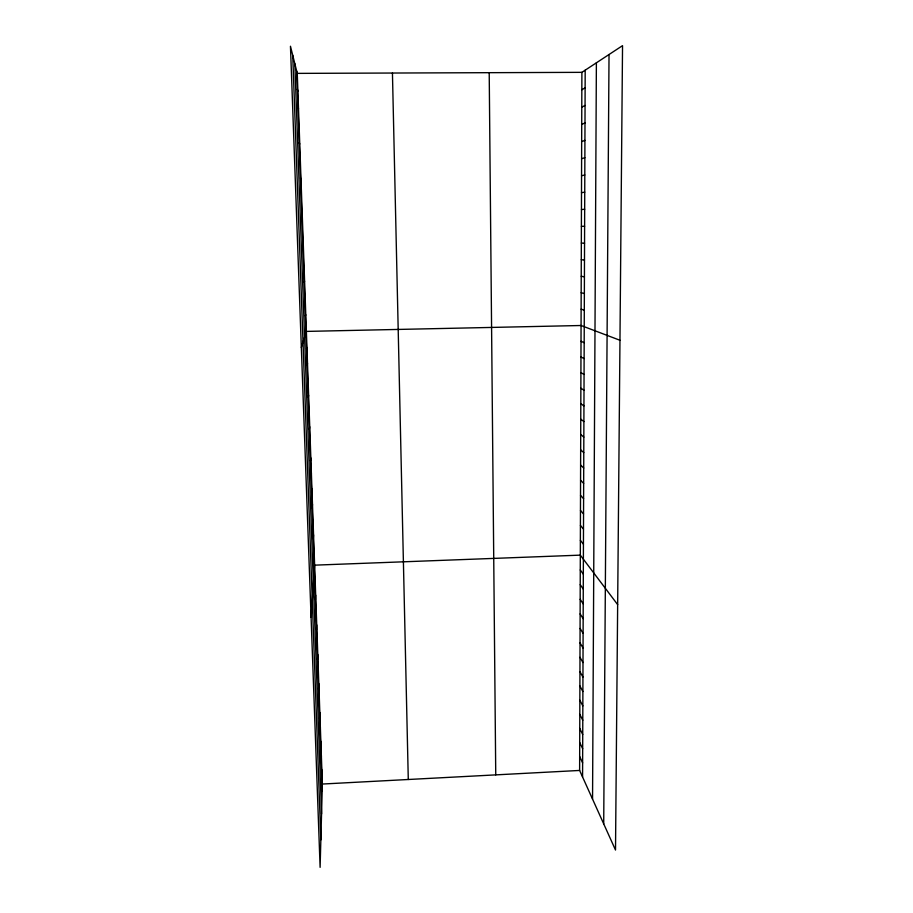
<?xml version="1.0" encoding="UTF-8"?>
<svg xmlns="http://www.w3.org/2000/svg" width="913" height="913" viewBox="0 0 913 913"><rect width="100%" height="100%" fill="white"/><g stroke="black" fill="none" stroke-linecap="round" stroke-linejoin="round"><path stroke-width="1.37" d="M579.618 770.446L581.889 72.344L622.54 45.65L615.51 850.037L579.618 770.446L322.357 784.039L320.109 867.35L290.46 46.243L297.261 73.382L322.357 784.039M582.574 776.986L585.187 70.175M592.548 799.103L596.383 62.826M603.71 823.857L609.028 54.529M321.673 776.552L321.867 769.876M321.159 762.172L321.365 755.667M320.657 747.724L320.851 741.379M320.143 733.219L320.349 727.045M319.618 718.645L319.847 712.642M319.105 704.014L319.333 698.171M318.58 689.315L318.82 683.654M318.066 674.559L318.306 669.058M317.541 659.734L317.781 654.404M317.016 644.84L317.268 639.693M316.48 629.89L316.743 624.914M315.955 614.871L316.218 610.078M315.419 599.784L315.693 595.162M314.882 584.628L315.168 580.189M311.082 617.279L314.631 565.158L580.314 555.138L617.656 604.623M313.798 554.123L314.095 550.048M313.262 538.761L313.558 534.881M312.714 523.332L313.022 519.645M312.166 507.845L312.486 504.33M311.618 492.278L311.938 488.957M311.059 476.643L311.39 473.516M310.5 460.939L310.842 458.006M309.941 445.167L310.294 442.428M309.381 429.315L309.747 426.782M308.822 413.395L309.187 411.067M308.252 397.406L308.628 395.283M307.692 381.349L308.069 379.42M307.122 365.211L307.51 363.488M306.54 348.994L306.939 347.488M301.336 347.465L306.38 331.408L581.067 325.507L619.961 340.264M305.364 315.852L305.787 314.768M304.771 298.916L305.193 298.049M304.166 281.9L304.6 281.261M581.832 89.782L585.119 87.853M581.775 107.129L585.05 105.452M581.718 124.408L584.982 122.958M581.661 141.595L584.925 140.374M581.604 158.702L584.856 157.721M581.558 175.741L584.799 174.976M581.501 192.689L584.731 192.152M581.444 209.556L584.674 209.248M581.387 226.356L584.605 226.264M297.261 73.382L581.889 72.344M581.33 243.075L584.548 243.2M581.284 259.703L584.48 260.057M581.227 276.274L584.423 276.833M581.17 292.753L584.354 293.541M581.125 309.165L584.297 310.158M581.01 341.291L584.172 342.695M580.965 357.006L584.115 358.604M580.908 372.652L584.058 374.444M580.862 388.219L584 390.216M580.816 403.729L583.943 405.92M580.759 419.17L583.886 421.555M580.714 434.542L583.829 437.122M580.657 449.847L583.772 452.62M580.611 465.082L583.715 468.038M580.565 480.261L583.658 483.399M580.508 495.371L583.601 498.692M580.463 510.401L583.544 513.916M580.417 525.386L583.487 529.072M580.371 540.291L583.43 544.171M580.269 569.929L583.316 574.151M580.223 584.651L583.259 589.045M300.491 178.069L300.982 178.811M580.177 599.305L583.213 603.881M580.132 613.901L583.156 618.649M580.086 628.441L583.099 633.348M580.029 642.912L583.042 647.99M579.983 657.314L582.996 662.576M579.938 671.671L582.939 677.092M579.892 685.96L582.882 691.54M579.846 700.191L582.836 705.932M299.875 160.471L300.377 161.441M579.801 714.354L582.779 720.266M579.755 728.471L582.722 734.531M579.709 742.52L582.677 748.74M579.664 756.512L582.62 762.891M299.247 142.793L299.761 144.003M298.619 125.024L299.133 126.473M297.98 107.163L298.517 108.864M297.353 89.223L297.889 91.163M296.714 71.191L322.175 790.863M294.842 63.727L321.559 813.985M292.731 55.282L320.851 839.892M392.442 73.04L408.282 779.497M489.208 72.686L495.748 774.875"/></g></svg>
